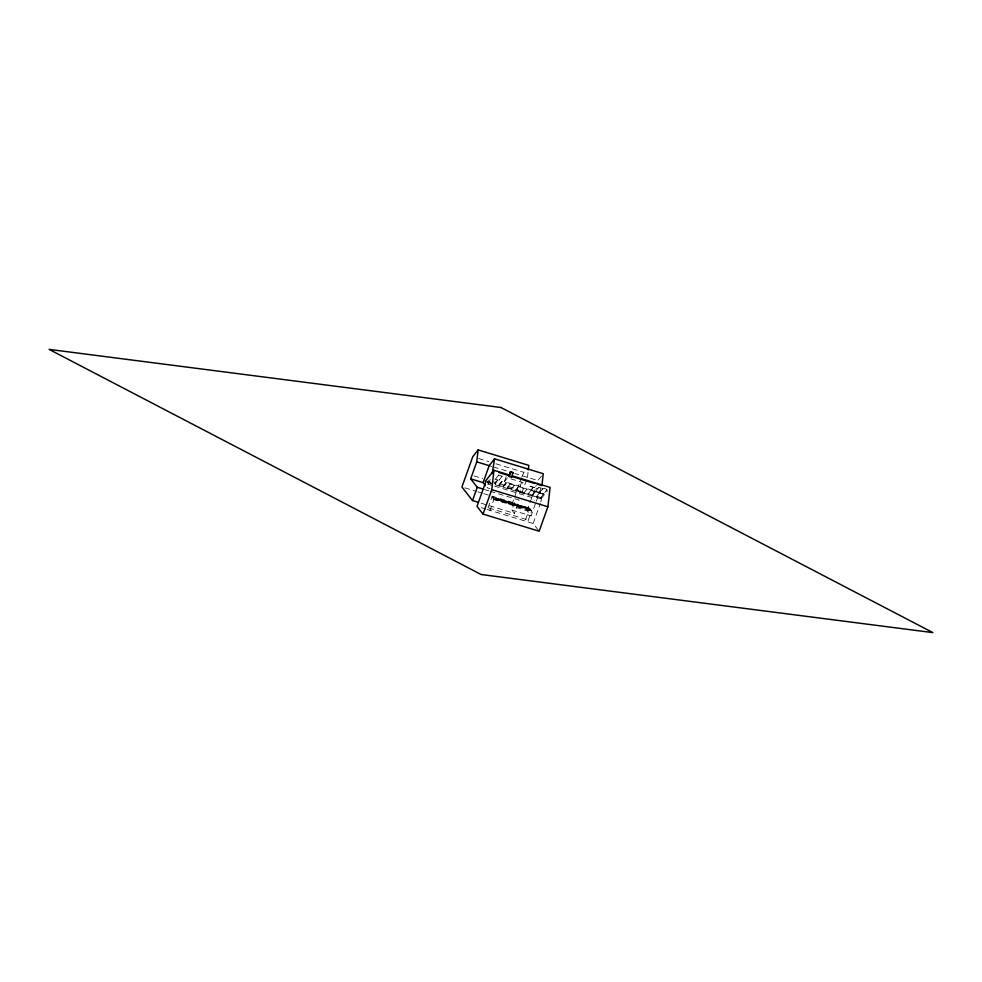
<?xml version="1.0" encoding="UTF-8"?>
<svg xmlns="http://www.w3.org/2000/svg" width="982" height="982" viewBox="0 0 982 982"><rect width="100%" height="100%" fill="white"/><g stroke="black" fill="none" stroke-linecap="round" stroke-linejoin="round"><path stroke-width="0.74" stroke-dasharray="4.91 3.68" d="M527.469 477.35L528.156 471.36M490.705 482.236L486.728 481.02M499.052 484.899C506.417 480.431 495.775 477.853 495.075 483.684L499.052 484.899L501.949 481.438C515.071 483.488 491.859 490.644 501.949 481.438M498.623 475.128L502.158 476.209M498.635 475.018L495.579 478.995L499.126 479.965M506.123 482.714L503.422 486.237L507.399 487.453L510.088 484.04L506.123 482.714L503.226 486.176M510.284 484.101L514.273 485.206L511.585 488.729L507.62 487.403L510.296 483.991M518.643 486.642L522.633 487.759L519.932 491.282L515.955 490.067L518.656 486.544M522.817 487.919L526.806 489.024L524.118 492.547L520.141 491.344L522.829 487.821M529.998 486.311L536.516 488.189L529.998 486.311L527.972 488.889L534.466 490.877L536.516 488.189M531.176 490.472L535.165 491.577L532.465 495.1L528.488 493.885L531.188 490.362M533.226 487.182L531.262 489.895L533.3 487.207M535.35 491.749L539.339 492.854M538.725 487.256L535.669 491.245L538.713 487.367L541.389 488.189M535.362 491.638L532.661 495.161L536.663 496.266M543.5 494.241L539.548 492.915L536.847 496.438L540.824 497.653L543.512 494.13L540.837 497.543M535.681 491.135L539.683 492.461L542.739 488.484M546.937 489.871C543.292 485.059 535.644 494.781 543.893 493.75L546.949 489.773L543.893 493.75M508.848 502.919L494.081 498.672L529.556 509.376L514.863 504.883M500.795 500.722L502.133 500.869M501.029 500.66L515.734 505.153M501.9 500.93L494.081 498.672M507.706 502.833L509.044 502.98M507.94 502.772L522.645 507.264M514.617 504.944L515.967 505.092M521.773 506.994L529.593 509.253M522.841 507.326L521.54 507.056M490.153 479.277L487.109 487.759L489.92 488.619M488.042 507.755L492.007 496.696L529.691 508.197L531.679 510.763L527.727 521.835L525.726 519.269L488.042 507.755L490.043 510.333L493.995 499.261L492.007 496.696M492.338 497.322L529.372 508.185L531.053 510.947L494.179 499.678L492.338 497.322L529.224 508.59L531.053 510.947M494.179 499.678L492.485 496.917M504.404 481.696L507.448 477.817L523.087 482.592L520.043 486.471L504.404 481.696L506.307 476.356M535.337 503.962L531.066 515.918L527.064 510.775L516.642 507.596L512.641 502.453L514.065 498.475M514.543 497.15L521.442 477.866M521.958 476.454L525.26 469.936M520.043 486.471L521.467 482.469M490.263 491.258L519.159 500.083L514.408 513.365L511.818 510.039L515.624 499.421M526.462 480.173L521.393 494.314L517.391 489.171L488.41 480.333M527.064 510.775L536.381 484.777M525.726 519.269L529.691 508.197M536.319 501.225L541.892 485.673M538.296 530.12L533.14 523.492L540.333 503.373M540.849 501.937L541.426 498.475L495.37 484.408M497.764 480.161C488.766 488.643 502.907 478.664 494.916 479.29M499.114 480.075L502.17 476.098M541.475 475.975L537.89 480.529L514.703 473.447M536.638 496.376L539.548 492.915M539.683 492.461L542.936 488.545M541.426 498.475L547.502 490.742M478.553 458.496L488.692 461.589M495.935 463.799L523.467 472.207M489.183 465.652L492.019 466.524M493.443 466.953L507.62 471.286M473.925 475.902L482.616 478.553M486.741 481.769L493.934 483.966M487.195 482.358L541.88 499.065M487.367 483.93L493.038 485.66M494.449 486.09L531.814 497.493L534.22 500.587M484.482 489.49L488.827 490.816M464.83 487.858L476.417 491.393M477.866 491.835L482.211 493.173M483.66 493.615L512.641 502.453M493.995 499.261L531.679 510.763M511.818 510.039L531.066 515.918M481.18 503.214L514.408 513.365M481.327 507.669L485.648 508.983M487.084 509.425L533.14 523.492M511.794 488.68L514.482 485.268L518.459 486.483L515.759 490.006L511.794 488.68M524.327 492.51L527.015 489.085L530.992 490.3L528.291 493.823L524.327 492.51"/><path stroke-width="1.47" d="M483.046 489.048L477.264 487.293L470.685 478.835L476.761 461.859L478.124 449.903L528.832 465.382L528.328 469.875M537.596 484.359L541.892 485.673L543.255 473.705L494.547 458.827L492.166 473.619M512.69 476L550.104 487.428L547.895 506.786L539.155 531.225L483.021 514.077L491.773 489.65L493.983 470.28L509.805 475.116M478.283 502.33L472.514 500.575L477.264 487.293M485.513 485.709L483.107 482.628L489.183 465.652L494.547 458.827M508.885 476.012L510.431 471.704L512.837 472.44L511.708 477.289L509.302 476.552L510.431 471.704M478.124 449.903L472.759 456.728L461.921 486.974L472.514 500.575M493.983 470.28L485.292 481.327L485.759 481.917L477.007 506.356L483.021 514.077M476.761 461.859L489.183 465.652M510.849 472.244L513.242 472.98M498.917 472.551L508.946 475.607M511.806 476.479L534.736 483.488M470.685 478.835L483.107 482.628M491.773 489.65L547.895 506.786M500.955 407.493L49.1 349.383L481.057 574.507L932.9 632.617L500.955 407.493"/></g></svg>
